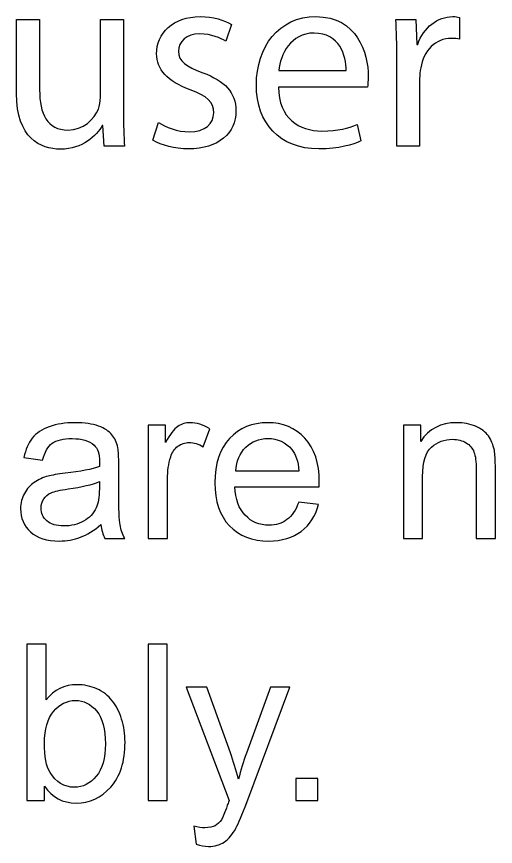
# Model space of a CAD drawing. Header units: centimetres. Extents: x -233 to -82, y 123 to 153.
# Drawn here: x -159.824 to -159.051, y 150.374 to 151.715 of the extents above; entities that cross this region are included whole.
import ezdxf

# ---------------------------------------------------------------- set-up
doc = ezdxf.new("R2010")
doc.units = ezdxf.units.CM
doc.header["$MEASUREMENT"] = 0
doc.layers.add('layer 1', color=7, linetype='Continuous')

msp = doc.modelspace()

# ---------------------------------------------------------------- linework, layer by layer
at = {"layer": 'layer 1'}
for points, knots in [([(-159.65153, 151.71005), (-159.65153, 151.71005), (-159.68873, 151.71005), (-159.68873, 151.71005), (-159.68873, 151.71005), (-159.68873, 151.71005), (-159.68873, 151.58441), (-159.68873, 151.58441), (-159.68873, 151.58441), (-159.68873, 151.57757), (-159.69005, 151.57085), (-159.69209, 151.56533), (-159.69209, 151.56533), (-159.69893, 151.54877), (-159.71621, 151.53149), (-159.74129, 151.53149), (-159.74129, 151.53149), (-159.77513, 151.53149), (-159.78701, 151.55765), (-159.78701, 151.59665), (-159.78701, 151.59665), (-159.78701, 151.59665), (-159.78701, 151.71005), (-159.78701, 151.71005), (-159.78701, 151.71005), (-159.78701, 151.71005), (-159.82421, 151.71005), (-159.82421, 151.71005), (-159.82421, 151.71005), (-159.82421, 151.71005), (-159.82421, 151.59029), (-159.82421, 151.59029), (-159.82421, 151.59029), (-159.82421, 151.51829), (-159.78569, 151.50053), (-159.75353, 151.50053), (-159.75353, 151.50053), (-159.71717, 151.50053), (-159.69557, 151.52213), (-159.68573, 151.53869), (-159.68573, 151.53869), (-159.68573, 151.53869), (-159.68489, 151.53869), (-159.68489, 151.53869), (-159.68489, 151.53869), (-159.68489, 151.53869), (-159.68285, 151.50521), (-159.68285, 151.50521), (-159.68285, 151.50521), (-159.68285, 151.50521), (-159.64985, 151.50521), (-159.64985, 151.50521), (-159.64985, 151.50521), (-159.65105, 151.52129), (-159.65153, 151.53989), (-159.65153, 151.56113), (-159.65153, 151.56113), (-159.65153, 151.56113), (-159.65153, 151.71005), (-159.65153, 151.71005)], [0, 0, 0, 0, 0.0625, 0.0625, 0.0625, 0.0625, 0.125, 0.125, 0.125, 0.125, 0.1875, 0.1875, 0.1875, 0.1875, 0.25, 0.25, 0.25, 0.25, 0.3125, 0.3125, 0.3125, 0.3125, 0.375, 0.375, 0.375, 0.375, 0.4375, 0.4375, 0.4375, 0.4375, 0.5, 0.5, 0.5, 0.5, 0.5625, 0.5625, 0.5625, 0.5625, 0.625, 0.625, 0.625, 0.625, 0.6875, 0.6875, 0.6875, 0.6875, 0.75, 0.75, 0.75, 0.75, 0.8125, 0.8125, 0.8125, 0.8125, 0.875, 0.875, 0.875, 0.875, 1, 1, 1, 1]), ([(-159.60401, 151.51493), (-159.58961, 151.50653), (-159.56897, 151.50101), (-159.54653, 151.50101), (-159.54653, 151.50101), (-159.49781, 151.50101), (-159.46985, 151.52633), (-159.46985, 151.56233), (-159.46985, 151.56233), (-159.46985, 151.59281), (-159.48809, 151.61057), (-159.52361, 151.62413), (-159.52361, 151.62413), (-159.55025, 151.63433), (-159.56261, 151.64189), (-159.56261, 151.65893), (-159.56261, 151.65893), (-159.56261, 151.67417), (-159.55025, 151.68677), (-159.52829, 151.68677), (-159.52829, 151.68677), (-159.50921, 151.68677), (-159.49445, 151.68005), (-159.48641, 151.67501), (-159.48641, 151.67501), (-159.48641, 151.67501), (-159.47705, 151.70201), (-159.47705, 151.70201), (-159.47705, 151.70201), (-159.48845, 151.70885), (-159.50669, 151.71473), (-159.52745, 151.71473), (-159.52745, 151.71473), (-159.57149, 151.71473), (-159.59813, 151.68761), (-159.59813, 151.65461), (-159.59813, 151.65461), (-159.59813, 151.63013), (-159.58073, 151.60973), (-159.54389, 151.59665), (-159.54389, 151.59665), (-159.51641, 151.58645), (-159.50585, 151.57673), (-159.50585, 151.55897), (-159.50585, 151.55897), (-159.50585, 151.54205), (-159.51857, 151.52849), (-159.54569, 151.52849), (-159.54569, 151.52849), (-159.56429, 151.52849), (-159.58373, 151.53617), (-159.59477, 151.54337), (-159.59477, 151.54337), (-159.59477, 151.54337), (-159.60401, 151.51493), (-159.60401, 151.51493)], [0, 0, 0, 0, 0.0666667, 0.0666667, 0.0666667, 0.0666667, 0.1333333, 0.1333333, 0.1333333, 0.1333333, 0.2, 0.2, 0.2, 0.2, 0.2666667, 0.2666667, 0.2666667, 0.2666667, 0.3333333, 0.3333333, 0.3333333, 0.3333333, 0.4, 0.4, 0.4, 0.4, 0.4666667, 0.4666667, 0.4666667, 0.4666667, 0.5333333, 0.5333333, 0.5333333, 0.5333333, 0.6, 0.6, 0.6, 0.6, 0.6666667, 0.6666667, 0.6666667, 0.6666667, 0.7333333, 0.7333333, 0.7333333, 0.7333333, 0.8, 0.8, 0.8, 0.8, 0.8666667, 0.8666667, 0.8666667, 0.8666667, 1, 1, 1, 1]), ([(-159.25733, 151.60085), (-159.25697, 151.60469), (-159.25613, 151.61057), (-159.25613, 151.61825), (-159.25613, 151.61825), (-159.25613, 151.65593), (-159.27389, 151.71473), (-159.34073, 151.71473), (-159.34073, 151.71473), (-159.40049, 151.71473), (-159.43685, 151.66613), (-159.43685, 151.60433), (-159.43685, 151.60433), (-159.43685, 151.54241), (-159.39917, 151.50101), (-159.33605, 151.50101), (-159.33605, 151.50101), (-159.30353, 151.50101), (-159.28109, 151.50773), (-159.26789, 151.51373), (-159.26789, 151.51373), (-159.26789, 151.51373), (-159.27425, 151.54037), (-159.27425, 151.54037), (-159.27425, 151.54037), (-159.28829, 151.53437), (-159.30437, 151.52981), (-159.33101, 151.52981), (-159.33101, 151.52981), (-159.36821, 151.52981), (-159.40049, 151.55045), (-159.40133, 151.60085), (-159.40133, 151.60085), (-159.40133, 151.60085), (-159.25733, 151.60085), (-159.25733, 151.60085)], [0, 0, 0, 0, 0.1, 0.1, 0.1, 0.1, 0.2, 0.2, 0.2, 0.2, 0.3, 0.3, 0.3, 0.3, 0.4, 0.4, 0.4, 0.4, 0.5, 0.5, 0.5, 0.5, 0.6, 0.6, 0.6, 0.6, 0.7, 0.7, 0.7, 0.7, 0.8, 0.8, 0.8, 0.8, 1, 1, 1, 1]), ([(-159.20993, 151.50521), (-159.20993, 151.50521), (-159.17321, 151.50521), (-159.17321, 151.50521), (-159.17321, 151.50521), (-159.17321, 151.50521), (-159.17321, 151.61441), (-159.17321, 151.61441), (-159.17321, 151.61441), (-159.17321, 151.62077), (-159.17225, 151.62665), (-159.17141, 151.63181), (-159.17141, 151.63181), (-159.16637, 151.65977), (-159.14777, 151.67957), (-159.12149, 151.67957), (-159.12149, 151.67957), (-159.11645, 151.67957), (-159.11261, 151.67921), (-159.10877, 151.67837), (-159.10877, 151.67837), (-159.10877, 151.67837), (-159.10877, 151.71353), (-159.10877, 151.71353), (-159.10877, 151.71353), (-159.11225, 151.71437), (-159.11513, 151.71473), (-159.11945, 151.71473), (-159.11945, 151.71473), (-159.14441, 151.71473), (-159.16685, 151.69745), (-159.17609, 151.66985), (-159.17609, 151.66985), (-159.17609, 151.66985), (-159.17777, 151.66985), (-159.17777, 151.66985), (-159.17777, 151.66985), (-159.17777, 151.66985), (-159.17909, 151.71005), (-159.17909, 151.71005), (-159.17909, 151.71005), (-159.17909, 151.71005), (-159.21173, 151.71005), (-159.21173, 151.71005), (-159.21173, 151.71005), (-159.21041, 151.69109), (-159.20993, 151.67033), (-159.20993, 151.64621), (-159.20993, 151.64621), (-159.20993, 151.64621), (-159.20993, 151.50521), (-159.20993, 151.50521)], [0, 0, 0, 0, 0.0714286, 0.0714286, 0.0714286, 0.0714286, 0.1428571, 0.1428571, 0.1428571, 0.1428571, 0.2142857, 0.2142857, 0.2142857, 0.2142857, 0.2857143, 0.2857143, 0.2857143, 0.2857143, 0.3571429, 0.3571429, 0.3571429, 0.3571429, 0.4285714, 0.4285714, 0.4285714, 0.4285714, 0.5, 0.5, 0.5, 0.5, 0.5714286, 0.5714286, 0.5714286, 0.5714286, 0.6428571, 0.6428571, 0.6428571, 0.6428571, 0.7142857, 0.7142857, 0.7142857, 0.7142857, 0.7857143, 0.7857143, 0.7857143, 0.7857143, 0.8571429, 0.8571429, 0.8571429, 0.8571429, 1, 1, 1, 1]), ([(-159.40085, 151.62761), (-159.39785, 151.65341), (-159.38141, 151.68809), (-159.34373, 151.68809), (-159.34373, 151.68809), (-159.30185, 151.68809), (-159.29165, 151.65125), (-159.29201, 151.62761), (-159.29201, 151.62761), (-159.29201, 151.62761), (-159.40085, 151.62761), (-159.40085, 151.62761)], [0, 0, 0, 0, 0.25, 0.25, 0.25, 0.25, 0.5, 0.5, 0.5, 0.5, 1, 1, 1, 1]), ([(-159.68793, 150.8941), (-159.69943, 150.8843), (-159.71043, 150.8774), (-159.72103, 150.8734), (-159.72103, 150.8734), (-159.73173, 150.8694), (-159.74313, 150.8674), (-159.75523, 150.8674), (-159.75523, 150.8674), (-159.77533, 150.8674), (-159.79083, 150.8723), (-159.80163, 150.8821), (-159.80163, 150.8821), (-159.81243, 150.8919), (-159.81783, 150.9044), (-159.81783, 150.9197), (-159.81783, 150.9197), (-159.81783, 150.9287), (-159.81573, 150.9369), (-159.81163, 150.9443), (-159.81163, 150.9443), (-159.80753, 150.9517), (-159.80223, 150.9576), (-159.79563, 150.9621), (-159.79563, 150.9621), (-159.78903, 150.9666), (-159.78163, 150.97), (-159.77333, 150.9723), (-159.77333, 150.9723), (-159.76723, 150.9739), (-159.75813, 150.9754), (-159.74583, 150.9769), (-159.74583, 150.9769), (-159.72073, 150.9799), (-159.70233, 150.9835), (-159.69053, 150.9876), (-159.69053, 150.9876), (-159.69043, 150.9919), (-159.69033, 150.9946), (-159.69033, 150.9957), (-159.69033, 150.9957), (-159.69033, 151.0083), (-159.69323, 151.0172), (-159.69913, 151.0224), (-159.69913, 151.0224), (-159.70703, 151.0294), (-159.71883, 151.0329), (-159.73443, 151.0329), (-159.73443, 151.0329), (-159.74903, 151.0329), (-159.75983, 151.0304), (-159.76673, 151.0253), (-159.76673, 151.0253), (-159.77363, 151.0202), (-159.77883, 151.0111), (-159.78213, 150.9981), (-159.78213, 150.9981), (-159.78213, 150.9981), (-159.81243, 151.0022), (-159.81243, 151.0022), (-159.81243, 151.0022), (-159.80973, 151.0152), (-159.80513, 151.0257), (-159.79883, 151.0337), (-159.79883, 151.0337), (-159.79253, 151.0416), (-159.78333, 151.0478), (-159.77143, 151.0521), (-159.77143, 151.0521), (-159.75953, 151.0564), (-159.74563, 151.0586), (-159.72993, 151.0586), (-159.72993, 151.0586), (-159.71433, 151.0586), (-159.70163, 151.0568), (-159.69183, 151.0531), (-159.69183, 151.0531), (-159.68213, 151.0494), (-159.67493, 151.0447), (-159.67033, 151.0392), (-159.67033, 151.0392), (-159.66573, 151.0336), (-159.66253, 151.0266), (-159.66073, 151.0181), (-159.66073, 151.0181), (-159.65963, 151.0128), (-159.65913, 151.0033), (-159.65913, 150.9895), (-159.65913, 150.9895), (-159.65913, 150.9895), (-159.65913, 150.9482), (-159.65913, 150.9482), (-159.65913, 150.9482), (-159.65913, 150.9193), (-159.65843, 150.9011), (-159.65713, 150.8935), (-159.65713, 150.8935), (-159.65583, 150.8858), (-159.65323, 150.8785), (-159.64933, 150.8715), (-159.64933, 150.8715), (-159.64933, 150.8715), (-159.68173, 150.8715), (-159.68173, 150.8715), (-159.68173, 150.8715), (-159.68493, 150.8779), (-159.68703, 150.8854), (-159.68793, 150.8941)], [0, 0, 0, 0, 0.0357143, 0.0357143, 0.0357143, 0.0357143, 0.0714286, 0.0714286, 0.0714286, 0.0714286, 0.1071429, 0.1071429, 0.1071429, 0.1071429, 0.1428571, 0.1428571, 0.1428571, 0.1428571, 0.1785714, 0.1785714, 0.1785714, 0.1785714, 0.2142857, 0.2142857, 0.2142857, 0.2142857, 0.25, 0.25, 0.25, 0.25, 0.2857143, 0.2857143, 0.2857143, 0.2857143, 0.3214286, 0.3214286, 0.3214286, 0.3214286, 0.3571429, 0.3571429, 0.3571429, 0.3571429, 0.3928571, 0.3928571, 0.3928571, 0.3928571, 0.4285714, 0.4285714, 0.4285714, 0.4285714, 0.4642857, 0.4642857, 0.4642857, 0.4642857, 0.5, 0.5, 0.5, 0.5, 0.5357143, 0.5357143, 0.5357143, 0.5357143, 0.5714286, 0.5714286, 0.5714286, 0.5714286, 0.6071429, 0.6071429, 0.6071429, 0.6071429, 0.6428571, 0.6428571, 0.6428571, 0.6428571, 0.6785714, 0.6785714, 0.6785714, 0.6785714, 0.7142857, 0.7142857, 0.7142857, 0.7142857, 0.75, 0.75, 0.75, 0.75, 0.7857143, 0.7857143, 0.7857143, 0.7857143, 0.8214286, 0.8214286, 0.8214286, 0.8214286, 0.8571429, 0.8571429, 0.8571429, 0.8571429, 0.8928571, 0.8928571, 0.8928571, 0.8928571, 0.9285714, 0.9285714, 0.9285714, 0.9285714, 1, 1, 1, 1]), ([(-159.61143, 150.8715), (-159.61143, 150.8715), (-159.61143, 151.0544), (-159.61143, 151.0544), (-159.61143, 151.0544), (-159.61143, 151.0544), (-159.58353, 151.0544), (-159.58353, 151.0544), (-159.58353, 151.0544), (-159.58353, 151.0544), (-159.58353, 151.0267), (-159.58353, 151.0267), (-159.58353, 151.0267), (-159.57643, 151.0397), (-159.56983, 151.0483), (-159.56373, 151.0524), (-159.56373, 151.0524), (-159.55773, 151.0565), (-159.55113, 151.0586), (-159.54393, 151.0586), (-159.54393, 151.0586), (-159.53343, 151.0586), (-159.52283, 151.0553), (-159.51203, 151.0486), (-159.51203, 151.0486), (-159.51203, 151.0486), (-159.52273, 151.0198), (-159.52273, 151.0198), (-159.52273, 151.0198), (-159.53023, 151.0243), (-159.53783, 151.0265), (-159.54543, 151.0265), (-159.54543, 151.0265), (-159.55223, 151.0265), (-159.55833, 151.0245), (-159.56373, 151.0204), (-159.56373, 151.0204), (-159.56913, 151.0163), (-159.57293, 151.0107), (-159.57523, 151.0034), (-159.57523, 151.0034), (-159.57873, 150.9924), (-159.58043, 150.9804), (-159.58043, 150.9673), (-159.58043, 150.9673), (-159.58043, 150.9673), (-159.58043, 150.8715), (-159.58043, 150.8715), (-159.58043, 150.8715), (-159.58043, 150.8715), (-159.61143, 150.8715), (-159.61143, 150.8715)], [0, 0, 0, 0, 0.0714286, 0.0714286, 0.0714286, 0.0714286, 0.1428571, 0.1428571, 0.1428571, 0.1428571, 0.2142857, 0.2142857, 0.2142857, 0.2142857, 0.2857143, 0.2857143, 0.2857143, 0.2857143, 0.3571429, 0.3571429, 0.3571429, 0.3571429, 0.4285714, 0.4285714, 0.4285714, 0.4285714, 0.5, 0.5, 0.5, 0.5, 0.5714286, 0.5714286, 0.5714286, 0.5714286, 0.6428571, 0.6428571, 0.6428571, 0.6428571, 0.7142857, 0.7142857, 0.7142857, 0.7142857, 0.7857143, 0.7857143, 0.7857143, 0.7857143, 0.8571429, 0.8571429, 0.8571429, 0.8571429, 1, 1, 1, 1]), ([(-159.36833, 150.9304), (-159.36833, 150.9304), (-159.33633, 150.9264), (-159.33633, 150.9264), (-159.33633, 150.9264), (-159.34143, 150.9077), (-159.35073, 150.8932), (-159.36443, 150.8829), (-159.36443, 150.8829), (-159.37813, 150.8726), (-159.39553, 150.8674), (-159.41673, 150.8674), (-159.41673, 150.8674), (-159.44353, 150.8674), (-159.46473, 150.8756), (-159.48043, 150.8921), (-159.48043, 150.8921), (-159.49613, 150.9086), (-159.50393, 150.9317), (-159.50393, 150.9614), (-159.50393, 150.9614), (-159.50393, 150.9922), (-159.49603, 151.0161), (-159.48013, 151.0331), (-159.48013, 151.0331), (-159.46423, 151.0501), (-159.44373, 151.0586), (-159.41843, 151.0586), (-159.41843, 151.0586), (-159.39403, 151.0586), (-159.37403, 151.0503), (-159.35853, 151.0336), (-159.35853, 151.0336), (-159.34303, 151.0169), (-159.33523, 150.9935), (-159.33523, 150.9633), (-159.33523, 150.9633), (-159.33523, 150.9615), (-159.33533, 150.9587), (-159.33543, 150.955), (-159.33543, 150.955), (-159.33543, 150.955), (-159.47183, 150.955), (-159.47183, 150.955), (-159.47183, 150.955), (-159.47073, 150.9349), (-159.46503, 150.9196), (-159.45483, 150.9089), (-159.45483, 150.9089), (-159.44463, 150.8982), (-159.43183, 150.8929), (-159.41653, 150.8929), (-159.41653, 150.8929), (-159.40523, 150.8929), (-159.39553, 150.8959), (-159.38743, 150.9019), (-159.38743, 150.9019), (-159.37943, 150.9078), (-159.37303, 150.9173), (-159.36833, 150.9304)], [0, 0, 0, 0, 0.0625, 0.0625, 0.0625, 0.0625, 0.125, 0.125, 0.125, 0.125, 0.1875, 0.1875, 0.1875, 0.1875, 0.25, 0.25, 0.25, 0.25, 0.3125, 0.3125, 0.3125, 0.3125, 0.375, 0.375, 0.375, 0.375, 0.4375, 0.4375, 0.4375, 0.4375, 0.5, 0.5, 0.5, 0.5, 0.5625, 0.5625, 0.5625, 0.5625, 0.625, 0.625, 0.625, 0.625, 0.6875, 0.6875, 0.6875, 0.6875, 0.75, 0.75, 0.75, 0.75, 0.8125, 0.8125, 0.8125, 0.8125, 0.875, 0.875, 0.875, 0.875, 1, 1, 1, 1]), ([(-159.19933, 150.8715), (-159.19933, 150.8715), (-159.19933, 151.0544), (-159.19933, 151.0544), (-159.19933, 151.0544), (-159.19933, 151.0544), (-159.17143, 151.0544), (-159.17143, 151.0544), (-159.17143, 151.0544), (-159.17143, 151.0544), (-159.17143, 151.0284), (-159.17143, 151.0284), (-159.17143, 151.0284), (-159.15803, 151.0485), (-159.13863, 151.0586), (-159.11323, 151.0586), (-159.11323, 151.0586), (-159.10223, 151.0586), (-159.09213, 151.0566), (-159.08283, 151.0527), (-159.08283, 151.0527), (-159.07353, 151.0487), (-159.06663, 151.0435), (-159.06203, 151.0371), (-159.06203, 151.0371), (-159.05753, 151.0306), (-159.05433, 151.023), (-159.05243, 151.0141), (-159.05243, 151.0141), (-159.05133, 151.0084), (-159.05073, 150.9983), (-159.05073, 150.984), (-159.05073, 150.984), (-159.05073, 150.984), (-159.05073, 150.8715), (-159.05073, 150.8715), (-159.05073, 150.8715), (-159.05073, 150.8715), (-159.08173, 150.8715), (-159.08173, 150.8715), (-159.08173, 150.8715), (-159.08173, 150.8715), (-159.08173, 150.9828), (-159.08173, 150.9828), (-159.08173, 150.9828), (-159.08173, 150.9954), (-159.08293, 151.0048), (-159.08533, 151.0111), (-159.08533, 151.0111), (-159.08773, 151.0174), (-159.09203, 151.0224), (-159.09813, 151.0261), (-159.09813, 151.0261), (-159.10433, 151.0298), (-159.11153, 151.0317), (-159.11983, 151.0317), (-159.11983, 151.0317), (-159.13303, 151.0317), (-159.14443, 151.0275), (-159.15393, 151.0191), (-159.15393, 151.0191), (-159.16353, 151.0107), (-159.16833, 150.9948), (-159.16833, 150.9714), (-159.16833, 150.9714), (-159.16833, 150.9714), (-159.16833, 150.8715), (-159.16833, 150.8715), (-159.16833, 150.8715), (-159.16833, 150.8715), (-159.19933, 150.8715), (-159.19933, 150.8715)], [0, 0, 0, 0, 0.0526316, 0.0526316, 0.0526316, 0.0526316, 0.1052632, 0.1052632, 0.1052632, 0.1052632, 0.1578947, 0.1578947, 0.1578947, 0.1578947, 0.2105263, 0.2105263, 0.2105263, 0.2105263, 0.2631579, 0.2631579, 0.2631579, 0.2631579, 0.3157895, 0.3157895, 0.3157895, 0.3157895, 0.3684211, 0.3684211, 0.3684211, 0.3684211, 0.4210526, 0.4210526, 0.4210526, 0.4210526, 0.4736842, 0.4736842, 0.4736842, 0.4736842, 0.5263158, 0.5263158, 0.5263158, 0.5263158, 0.5789474, 0.5789474, 0.5789474, 0.5789474, 0.6315789, 0.6315789, 0.6315789, 0.6315789, 0.6842105, 0.6842105, 0.6842105, 0.6842105, 0.7368421, 0.7368421, 0.7368421, 0.7368421, 0.7894737, 0.7894737, 0.7894737, 0.7894737, 0.8421053, 0.8421053, 0.8421053, 0.8421053, 0.8947368, 0.8947368, 0.8947368, 0.8947368, 1, 1, 1, 1]), ([(-159.47013, 150.9805), (-159.47013, 150.9805), (-159.36803, 150.9805), (-159.36803, 150.9805), (-159.36803, 150.9805), (-159.36933, 150.9959), (-159.37323, 151.0075), (-159.37973, 151.0152), (-159.37973, 151.0152), (-159.38963, 151.0271), (-159.40243, 151.0331), (-159.41813, 151.0331), (-159.41813, 151.0331), (-159.43243, 151.0331), (-159.44433, 151.0283), (-159.45403, 151.0188), (-159.45403, 151.0188), (-159.46373, 151.0093), (-159.46913, 150.9965), (-159.47013, 150.9805)], [0, 0, 0, 0, 0.1666667, 0.1666667, 0.1666667, 0.1666667, 0.3333333, 0.3333333, 0.3333333, 0.3333333, 0.5, 0.5, 0.5, 0.5, 0.6666667, 0.6666667, 0.6666667, 0.6666667, 1, 1, 1, 1]), ([(-159.69053, 150.9633), (-159.70173, 150.9587), (-159.71863, 150.9548), (-159.74113, 150.9516), (-159.74113, 150.9516), (-159.75383, 150.9497), (-159.76283, 150.9477), (-159.76813, 150.9454), (-159.76813, 150.9454), (-159.77343, 150.9431), (-159.77753, 150.9398), (-159.78043, 150.9354), (-159.78043, 150.9354), (-159.78333, 150.9309), (-159.78473, 150.926), (-159.78473, 150.9206), (-159.78473, 150.9206), (-159.78473, 150.9123), (-159.78163, 150.9055), (-159.77533, 150.9), (-159.77533, 150.9), (-159.76903, 150.8945), (-159.75993, 150.8917), (-159.74783, 150.8917), (-159.74783, 150.8917), (-159.73593, 150.8917), (-159.72523, 150.8943), (-159.71593, 150.8995), (-159.71593, 150.8995), (-159.70663, 150.9047), (-159.69983, 150.9118), (-159.69553, 150.9209), (-159.69553, 150.9209), (-159.69223, 150.9279), (-159.69053, 150.9382), (-159.69053, 150.9519), (-159.69053, 150.9519), (-159.69053, 150.9519), (-159.69053, 150.9633), (-159.69053, 150.9633)], [0, 0, 0, 0, 0.0909091, 0.0909091, 0.0909091, 0.0909091, 0.1818182, 0.1818182, 0.1818182, 0.1818182, 0.2727273, 0.2727273, 0.2727273, 0.2727273, 0.3636364, 0.3636364, 0.3636364, 0.3636364, 0.4545455, 0.4545455, 0.4545455, 0.4545455, 0.5454545, 0.5454545, 0.5454545, 0.5454545, 0.6363636, 0.6363636, 0.6363636, 0.6363636, 0.7272727, 0.7272727, 0.7272727, 0.7272727, 0.8181818, 0.8181818, 0.8181818, 0.8181818, 1, 1, 1, 1]), ([(-159.77893, 150.44817), (-159.77893, 150.44817), (-159.80763, 150.44817), (-159.80763, 150.44817), (-159.80763, 150.44817), (-159.80763, 150.44817), (-159.80763, 150.70067), (-159.80763, 150.70067), (-159.80763, 150.70067), (-159.80763, 150.70067), (-159.77663, 150.70067), (-159.77663, 150.70067), (-159.77663, 150.70067), (-159.77663, 150.70067), (-159.77663, 150.61057), (-159.77663, 150.61057), (-159.77663, 150.61057), (-159.76353, 150.62707), (-159.74683, 150.63527), (-159.72653, 150.63527), (-159.72653, 150.63527), (-159.71523, 150.63527), (-159.70463, 150.63297), (-159.69453, 150.62847), (-159.69453, 150.62847), (-159.68453, 150.62397), (-159.67623, 150.61757), (-159.66973, 150.60937), (-159.66973, 150.60937), (-159.66323, 150.60107), (-159.65823, 150.59117), (-159.65453, 150.57957), (-159.65453, 150.57957), (-159.65083, 150.56797), (-159.64903, 150.55557), (-159.64903, 150.54237), (-159.64903, 150.54237), (-159.64903, 150.51107), (-159.65673, 150.48687), (-159.67223, 150.46977), (-159.67223, 150.46977), (-159.68773, 150.45267), (-159.70633, 150.44407), (-159.72803, 150.44407), (-159.72803, 150.44407), (-159.74963, 150.44407), (-159.76663, 150.45307), (-159.77893, 150.47107), (-159.77893, 150.47107), (-159.77893, 150.47107), (-159.77893, 150.44817), (-159.77893, 150.44817)], [0, 0, 0, 0, 0.0714286, 0.0714286, 0.0714286, 0.0714286, 0.1428571, 0.1428571, 0.1428571, 0.1428571, 0.2142857, 0.2142857, 0.2142857, 0.2142857, 0.2857143, 0.2857143, 0.2857143, 0.2857143, 0.3571429, 0.3571429, 0.3571429, 0.3571429, 0.4285714, 0.4285714, 0.4285714, 0.4285714, 0.5, 0.5, 0.5, 0.5, 0.5714286, 0.5714286, 0.5714286, 0.5714286, 0.6428571, 0.6428571, 0.6428571, 0.6428571, 0.7142857, 0.7142857, 0.7142857, 0.7142857, 0.7857143, 0.7857143, 0.7857143, 0.7857143, 0.8571429, 0.8571429, 0.8571429, 0.8571429, 1, 1, 1, 1]), ([(-159.61193, 150.44817), (-159.61193, 150.44817), (-159.61193, 150.70067), (-159.61193, 150.70067), (-159.61193, 150.70067), (-159.61193, 150.70067), (-159.58093, 150.70067), (-159.58093, 150.70067), (-159.58093, 150.70067), (-159.58093, 150.70067), (-159.58093, 150.44817), (-159.58093, 150.44817), (-159.58093, 150.44817), (-159.58093, 150.44817), (-159.61193, 150.44817), (-159.61193, 150.44817)], [0, 0, 0, 0, 0.2, 0.2, 0.2, 0.2, 0.4, 0.4, 0.4, 0.4, 0.6, 0.6, 0.6, 0.6, 1, 1, 1, 1]), ([(-159.53423, 150.37767), (-159.53423, 150.37767), (-159.53773, 150.40687), (-159.53773, 150.40687), (-159.53773, 150.40687), (-159.53093, 150.40497), (-159.52503, 150.40407), (-159.51993, 150.40407), (-159.51993, 150.40407), (-159.51303, 150.40407), (-159.50753, 150.40517), (-159.50343, 150.40747), (-159.50343, 150.40747), (-159.49933, 150.40977), (-159.49593, 150.41307), (-159.49323, 150.41717), (-159.49323, 150.41717), (-159.49133, 150.42027), (-159.48813, 150.42797), (-159.48383, 150.44027), (-159.48383, 150.44027), (-159.48323, 150.44197), (-159.48233, 150.44457), (-159.48103, 150.44787), (-159.48103, 150.44787), (-159.48103, 150.44787), (-159.55043, 150.63107), (-159.55043, 150.63107), (-159.55043, 150.63107), (-159.55043, 150.63107), (-159.51703, 150.63107), (-159.51703, 150.63107), (-159.51703, 150.63107), (-159.51703, 150.63107), (-159.47893, 150.52517), (-159.47893, 150.52517), (-159.47893, 150.52517), (-159.47403, 150.51167), (-159.46963, 150.49757), (-159.46573, 150.48277), (-159.46573, 150.48277), (-159.46213, 150.49707), (-159.45783, 150.51097), (-159.45293, 150.52447), (-159.45293, 150.52447), (-159.45293, 150.52447), (-159.41383, 150.63107), (-159.41383, 150.63107), (-159.41383, 150.63107), (-159.41383, 150.63107), (-159.38283, 150.63107), (-159.38283, 150.63107), (-159.38283, 150.63107), (-159.38283, 150.63107), (-159.45243, 150.44507), (-159.45243, 150.44507), (-159.45243, 150.44507), (-159.45993, 150.42497), (-159.46573, 150.41117), (-159.46983, 150.40357), (-159.46983, 150.40357), (-159.47533, 150.39337), (-159.48163, 150.38587), (-159.48873, 150.38107), (-159.48873, 150.38107), (-159.49583, 150.37637), (-159.50433, 150.37397), (-159.51423, 150.37397), (-159.51423, 150.37397), (-159.52023, 150.37397), (-159.52693, 150.37517), (-159.53423, 150.37767)], [0, 0, 0, 0, 0.0526316, 0.0526316, 0.0526316, 0.0526316, 0.1052632, 0.1052632, 0.1052632, 0.1052632, 0.1578947, 0.1578947, 0.1578947, 0.1578947, 0.2105263, 0.2105263, 0.2105263, 0.2105263, 0.2631579, 0.2631579, 0.2631579, 0.2631579, 0.3157895, 0.3157895, 0.3157895, 0.3157895, 0.3684211, 0.3684211, 0.3684211, 0.3684211, 0.4210526, 0.4210526, 0.4210526, 0.4210526, 0.4736842, 0.4736842, 0.4736842, 0.4736842, 0.5263158, 0.5263158, 0.5263158, 0.5263158, 0.5789474, 0.5789474, 0.5789474, 0.5789474, 0.6315789, 0.6315789, 0.6315789, 0.6315789, 0.6842105, 0.6842105, 0.6842105, 0.6842105, 0.7368421, 0.7368421, 0.7368421, 0.7368421, 0.7894737, 0.7894737, 0.7894737, 0.7894737, 0.8421053, 0.8421053, 0.8421053, 0.8421053, 0.8947368, 0.8947368, 0.8947368, 0.8947368, 1, 1, 1, 1]), ([(-159.77923, 150.54097), (-159.77923, 150.51907), (-159.77623, 150.50317), (-159.77023, 150.49347), (-159.77023, 150.49347), (-159.76053, 150.47757), (-159.74733, 150.46957), (-159.73063, 150.46957), (-159.73063, 150.46957), (-159.71713, 150.46957), (-159.70543, 150.47547), (-159.69553, 150.48727), (-159.69553, 150.48727), (-159.68563, 150.49897), (-159.68073, 150.51647), (-159.68073, 150.53977), (-159.68073, 150.53977), (-159.68073, 150.56367), (-159.68543, 150.58137), (-159.69493, 150.59277), (-159.69493, 150.59277), (-159.70443, 150.60407), (-159.71583, 150.60977), (-159.72923, 150.60977), (-159.72923, 150.60977), (-159.74283, 150.60977), (-159.75453, 150.60387), (-159.76443, 150.59217), (-159.76443, 150.59217), (-159.77433, 150.58037), (-159.77923, 150.56327), (-159.77923, 150.54097)], [0, 0, 0, 0, 0.1111111, 0.1111111, 0.1111111, 0.1111111, 0.2222222, 0.2222222, 0.2222222, 0.2222222, 0.3333333, 0.3333333, 0.3333333, 0.3333333, 0.4444444, 0.4444444, 0.4444444, 0.4444444, 0.5555556, 0.5555556, 0.5555556, 0.5555556, 0.6666667, 0.6666667, 0.6666667, 0.6666667, 0.7777778, 0.7777778, 0.7777778, 0.7777778, 1, 1, 1, 1]), ([(-159.37299, 150.44817), (-159.37299, 150.44817), (-159.37299, 150.48347), (-159.37299, 150.48347), (-159.37299, 150.48347), (-159.37299, 150.48347), (-159.33759, 150.48347), (-159.33759, 150.48347), (-159.33759, 150.48347), (-159.33759, 150.48347), (-159.33759, 150.44817), (-159.33759, 150.44817), (-159.33759, 150.44817), (-159.33759, 150.44817), (-159.37299, 150.44817), (-159.37299, 150.44817)], [0, 0, 0, 0, 0.2, 0.2, 0.2, 0.2, 0.4, 0.4, 0.4, 0.4, 0.6, 0.6, 0.6, 0.6, 1, 1, 1, 1])]:
    msp.add_open_spline(points, degree=3, knots=knots, dxfattribs=at)

doc.saveas('drawing.dxf')
